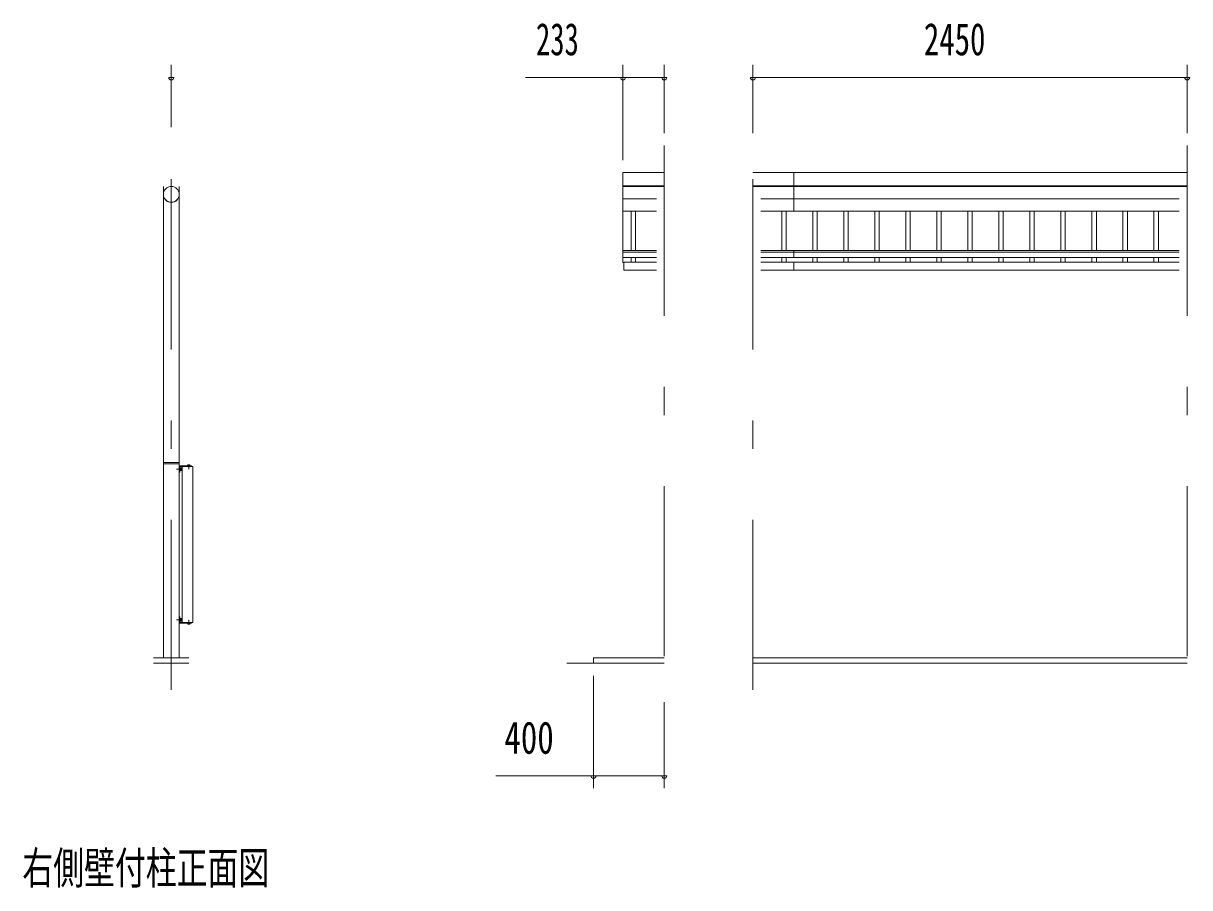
# Model space of a CAD drawing. Units: millimetres, scale not verified. Extents: x -34085 to 34091, y -14700 to 14700.
# Drawn here: x -27096 to -20516, y 1862 to 6738 of the extents above; entities that cross this region are included whole.
import ezdxf
from ezdxf.enums import TextEntityAlignment as Align

# ---------------------------------------------------------------- set-up
doc = ezdxf.new("R2010")
doc.units = ezdxf.units.MM
doc.header["$LTSCALE"] = 80
doc.linetypes.add('USER3', pattern=[24, 12, -5, 2, -5])
for name, color, linetype, lineweight in [('0-2_1-07BOLD', 7, 'Continuous', 18), ('0-3_1-27CENTER', 3, 'USER3', 18), ('0-4_1-47THIN', 4, 'Continuous', 18), ('0-5_1-57DIM', 3, 'Continuous', 18)]:
    doc.layers.add(name, color=color, linetype=linetype, lineweight=lineweight)
doc.styles.add('ＭＳ ゴシック', font='')
doc.styles.get('ＭＳ ゴシック').set_extended_font_data('MS Gothic')

msp = doc.modelspace()

# ---------------------------------------------------------------- linework, layer by layer
at = {"layer": '0-2_1-07BOLD'}
for p, q in [((-22979.62, 5896.54), (-20529.62, 5896.54)), ((-22749.62, 5678.35), (-22749.62, 5896.54)), ((-26305.63, 5817.32), (-26305.63, 3157.53)), ((-26216.52, 3157.53), (-26216.52, 5817.32)), ((-23712.62, 5821.4), (-23479.62, 5821.4)), ((-23479.62, 5817.33), (-23712.62, 5817.33)), ((-20529.62, 5821.4), (-22979.62, 5821.4)), ((-22979.62, 5817.33), (-20529.62, 5817.33)), ((-23712.62, 5747.84), (-23524.17, 5747.84)), ((-20574.17, 5747.84), (-22935.07, 5747.84)), ((-23524.17, 5678.35), (-23712.62, 5678.35)), ((-22935.07, 5678.35), (-20574.17, 5678.35)), ((-23712.62, 5456.72), (-23524.17, 5456.72)), ((-23524.17, 5446.3), (-23712.62, 5446.3)), ((-23712.62, 5416.69), (-23524.17, 5416.69)), ((-20574.17, 5456.72), (-22935.07, 5456.72)), ((-22935.07, 5446.3), (-20574.17, 5446.3)), ((-20574.17, 5416.69), (-22935.07, 5416.69)), ((-22749.62, 5456.72), (-22749.62, 5416.69)), ((-23524.17, 5390.36), (-23707.62, 5390.36)), ((-22935.07, 5390.36), (-20574.17, 5390.36)), ((-20574.17, 5345.36), (-22935.07, 5345.36)), ((-22749.62, 5390.36), (-22749.62, 5345.36)), ((-26216.52, 4252.53), (-26305.63, 4252.53)), ((-26302.62, 4260.53), (-26219.52, 4260.53)), ((-26146.52, 4240.73), (-26212.32, 4240.73)), ((-26211.72, 4224.53), (-26209.72, 4222.53)), ((-26209.72, 4220.53), (-26211.72, 4222.53)), ((-26209.72, 4226.29), (-26204.92, 4226.29)), ((-26204.92, 4218.78), (-26209.72, 4218.78)), ((-26200.32, 3357.53), (-26200.32, 4237.53)), ((-26167.77, 4242.33), (-26167.77, 4240.73)), ((-26164.41, 4242.33), (-26164.41, 4245.83)), ((-26158.64, 4245.83), (-26158.64, 4242.33)), ((-26146.52, 4240.73), (-26146.52, 4237.53)), ((-26140.32, 3357.53), (-26212.32, 3357.53)), ((-26209.72, 3374.54), (-26211.72, 3372.53)), ((-26211.72, 3370.54), (-26209.72, 3372.53)), ((-26204.92, 3376.29), (-26209.72, 3376.29)), ((-26209.72, 3368.78), (-26204.92, 3368.78)), ((-26164.41, 3349.24), (-26164.41, 3352.73)), ((-26158.64, 3352.73), (-26158.64, 3349.24)), ((-26361.08, 3157.54), (-26161.08, 3157.54)), ((-26161.08, 3127.53), (-26361.08, 3127.53)), ((-24029.62, 3127.54), (-23479.62, 3127.54)), ((-20529.62, 3157.54), (-22979.62, 3157.54)), ((-22979.62, 3127.54), (-20529.62, 3127.54))]:
    msp.add_line(p, q, dxfattribs=at)
for points in [[(-23479.62, 5896.54), (-23712.62, 5896.54), (-23712.62, 5387.78), (-23707.62, 5387.78)], [(-23707.62, 5390.36), (-23707.62, 5345.36), (-23524.17, 5345.36)], [(-26213.32, 4236.53), (-26213.32, 4205.74), (-26216.52, 4205.74)], [(-26213.32, 4214.03), (-26211.72, 4214.03), (-26211.72, 4231.03), (-26213.32, 4231.03)], [(-26212.32, 4237.53), (-26140.32, 4237.53), (-26140.32, 3357.53)], [(-26211.72, 4230.33), (-26209.72, 4230.33), (-26209.72, 4214.73), (-26211.72, 4214.73)], [(-26209.72, 4215.02), (-26204.92, 4215.02), (-26204.22, 4216.23), (-26204.22, 4228.83), (-26204.92, 4230.04), (-26209.72, 4230.04)], [(-26167.77, 4242.33), (-26155.27, 4242.33), (-26155.27, 4240.73)], [(-26166.42, 4246.33), (-26167.3, 4245.83), (-26167.3, 4242.33)], [(-26155.75, 4242.33), (-26155.75, 4245.83), (-26156.62, 4246.33), (-26166.42, 4246.33)], [(-26213.32, 3358.53), (-26213.32, 3389.33), (-26216.52, 3389.33)], [(-26213.32, 3381.04), (-26211.72, 3381.04), (-26211.72, 3364.03), (-26213.32, 3364.03)], [(-26212.32, 3354.33), (-26146.52, 3354.33), (-26146.52, 3357.53)], [(-26211.72, 3364.74), (-26209.72, 3364.74), (-26209.72, 3380.33), (-26211.72, 3380.33)], [(-26209.72, 3380.04), (-26204.92, 3380.04), (-26204.22, 3378.84), (-26204.22, 3366.23), (-26204.92, 3365.03), (-26209.72, 3365.03)], [(-26155.27, 3354.33), (-26155.27, 3352.73), (-26167.77, 3352.73), (-26167.77, 3354.33)], [(-26167.3, 3352.73), (-26167.3, 3349.24), (-26166.42, 3348.73), (-26156.62, 3348.73), (-26155.75, 3349.24), (-26155.75, 3352.73)], [(-23479.62, 3157.54), (-23879.62, 3157.54), (-23879.62, 3127.54)]]:
    msp.add_lwpolyline(points, dxfattribs=at)
msp.add_circle((-26261.08, 5772.77), 44.55, dxfattribs=at)
for centre, radius, start, end in [((-26261.08, 5772.08), 44.55, 180, 0), ((-26302.62, 4257.53), 3, 90, 180), ((-26219.52, 4257.53), 3, 0, 90), ((-26212.32, 4236.53), 4.2, 90, 180), ((-26212.32, 4236.53), 1, 90, 180), ((-26207.1, 4228.16), 2.88, 319.27318, 360), ((-26214.68, 4222.53), 10.46, 338.97459, 21.0237), ((-26207.1, 4216.9), 2.88, 0, 40.72682), ((-26165.85, 4244.01), 2.32, 51.46857, 90), ((-26161.52, 4237.82), 8.51, 70.17088, 109.83133), ((-26157.19, 4244.02), 2.32, 90, 128.54623), ((-26212.32, 3358.53), 4.2, 180, 270), ((-26212.32, 3358.53), 1, 180, 270), ((-26207.1, 3378.16), 2.88, 319.27318, 360), ((-26214.68, 3372.53), 10.46, 338.9763, 21.02541), ((-26207.1, 3366.91), 2.88, 0, 40.72682), ((-26165.85, 3351.05), 2.32, 270, 308.53143), ((-26161.52, 3357.24), 8.51, 250.16867, 289.82912), ((-26157.19, 3351.05), 2.32, 231.45377, 270)]:
    msp.add_arc(centre, radius, start, end, dxfattribs=at)
at = {"layer": '0-3_1-27CENTER'}
for p, q in [((-26261.08, 2977.53), (-26261.08, 6047.54)), ((-23479.62, 6047.54), (-23479.62, 2977.54)), ((-22979.62, 2977.54), (-22979.62, 6047.54)), ((-20529.62, 6047.54), (-20529.62, 2977.54)), ((-26200.22, 4222.53), (-26232.13, 4222.53)), ((-26161.52, 4223.06), (-26161.52, 4249.25)), ((-26232.13, 3372.53), (-26200.22, 3372.53)), ((-26161.52, 3372.01), (-26161.52, 3345.82))]:
    msp.add_line(p, q, dxfattribs=at)
at = {"layer": '0-4_1-47THIN'}
for p, q in [((-23667.12, 5678.35), (-23667.12, 5456.72)), ((-23642.12, 5456.72), (-23642.12, 5678.35)), ((-22817.11, 5456.72), (-22817.11, 5678.35)), ((-22792.12, 5678.35), (-22792.12, 5456.72)), ((-22642.12, 5678.35), (-22642.12, 5456.72)), ((-22617.11, 5456.72), (-22617.11, 5678.35)), ((-22467.11, 5456.72), (-22467.11, 5678.35)), ((-22442.11, 5678.35), (-22442.11, 5456.72)), ((-22292.11, 5678.35), (-22292.11, 5456.72)), ((-22267.11, 5456.72), (-22267.11, 5678.35)), ((-22117.11, 5456.72), (-22117.11, 5678.35)), ((-22092.11, 5678.35), (-22092.11, 5456.72)), ((-21942.12, 5678.35), (-21942.12, 5456.72)), ((-21917.11, 5456.72), (-21917.11, 5678.35)), ((-21767.11, 5456.72), (-21767.11, 5678.35)), ((-21742.11, 5678.35), (-21742.11, 5456.72)), ((-21592.11, 5678.35), (-21592.11, 5456.72)), ((-21567.11, 5456.72), (-21567.11, 5678.35)), ((-21417.11, 5456.72), (-21417.11, 5678.35)), ((-21392.11, 5678.35), (-21392.11, 5456.72)), ((-21242.11, 5678.35), (-21242.11, 5456.72)), ((-21217.11, 5456.72), (-21217.11, 5678.35)), ((-21067.12, 5456.72), (-21067.12, 5678.35)), ((-21042.12, 5678.35), (-21042.12, 5456.72)), ((-20892.11, 5678.35), (-20892.11, 5456.72)), ((-20867.11, 5456.72), (-20867.11, 5678.35)), ((-20717.12, 5456.72), (-20717.12, 5678.35)), ((-20692.12, 5678.35), (-20692.12, 5456.72)), ((-23667.12, 5416.69), (-23667.12, 5390.36)), ((-23642.12, 5390.36), (-23642.12, 5416.69)), ((-22817.11, 5390.36), (-22817.11, 5416.69)), ((-22792.12, 5416.69), (-22792.12, 5390.36)), ((-22642.12, 5416.69), (-22642.12, 5390.36)), ((-22617.11, 5390.36), (-22617.11, 5416.69)), ((-22467.11, 5390.36), (-22467.11, 5416.69)), ((-22442.11, 5416.69), (-22442.11, 5390.36)), ((-22292.11, 5416.69), (-22292.11, 5390.36)), ((-22267.11, 5390.36), (-22267.11, 5416.69)), ((-22117.11, 5390.36), (-22117.11, 5416.69)), ((-22092.11, 5416.69), (-22092.11, 5390.36)), ((-21942.12, 5416.69), (-21942.12, 5390.36)), ((-21917.11, 5390.36), (-21917.11, 5416.69)), ((-21767.11, 5390.36), (-21767.11, 5416.69)), ((-21742.11, 5416.69), (-21742.11, 5390.36)), ((-21592.11, 5416.69), (-21592.11, 5390.36)), ((-21567.11, 5390.36), (-21567.11, 5416.69)), ((-21417.11, 5390.36), (-21417.11, 5416.69)), ((-21392.11, 5416.69), (-21392.11, 5390.36)), ((-21242.11, 5416.69), (-21242.11, 5390.36)), ((-21217.11, 5390.36), (-21217.11, 5416.69)), ((-21067.12, 5390.36), (-21067.12, 5416.69)), ((-21042.12, 5416.69), (-21042.12, 5390.36)), ((-20892.11, 5416.69), (-20892.11, 5390.36)), ((-20867.11, 5390.36), (-20867.11, 5416.69)), ((-20717.12, 5390.36), (-20717.12, 5416.69)), ((-20692.12, 5416.69), (-20692.12, 5390.36))]:
    msp.add_line(p, q, dxfattribs=at)
at = {"layer": '0-5_1-57DIM'}
for p, q in [((-26261.08, 6152.53), (-26261.08, 6502.53)), ((-23712.62, 6502.54), (-23712.62, 5966.54)), ((-23479.62, 6502.54), (-23479.62, 6117.54)), ((-22979.62, 6117.54), (-22979.62, 6502.54)), ((-20529.62, 6502.54), (-20529.62, 6117.54)), ((-26247.08, 6432.53), (-26275.08, 6432.53)), ((-24262.12, 6432.54), (-23712.62, 6432.54)), ((-23698.62, 6432.54), (-23726.62, 6432.54)), ((-23712.62, 6432.54), (-23479.62, 6432.54)), ((-23465.62, 6432.54), (-23493.62, 6432.54)), ((-22965.62, 6432.54), (-22993.62, 6432.54)), ((-22979.62, 6432.54), (-20529.62, 6432.54)), ((-20515.62, 6432.54), (-20543.62, 6432.54)), ((-23879.62, 2422.54), (-23879.62, 3057.54)), ((-23479.62, 2907.54), (-23479.62, 2422.54)), ((-23879.62, 2492.54), (-24429.12, 2492.54)), ((-23865.62, 2492.54), (-23893.62, 2492.54)), ((-23879.62, 2492.54), (-23479.62, 2492.54)), ((-23465.62, 2492.54), (-23493.62, 2492.54))]:
    msp.add_line(p, q, dxfattribs=at)
for centre in [(-26261.08, 6432.53), (-23712.62, 6432.54), (-23479.62, 6432.54), (-22979.62, 6432.54), (-20529.62, 6432.54), (-23879.62, 2492.54), (-23479.62, 2492.54)]:
    msp.add_arc(centre, 14, 180, 0, dxfattribs=at)

# ---------------------------------------------------------------- texts
at = {"layer": '0-5_1-57DIM', "color": 7, "style": 'ＭＳ ゴシック'}
for s, width, p in [('233', 0.65, (-24203.56, 6502.54)), ('2450', 0.7, (-22015.03, 6502.54)), ('400', 0.75, (-24382.04, 2562.54)), ('右側壁付柱正面図', 0.7, (-27101.08, 1827.4))]:
    msp.add_text(s, height=182.3, dxfattribs=dict(at, width=width)).set_placement(p, align=Align.BOTTOM_LEFT)

doc.saveas('drawing.dxf')
